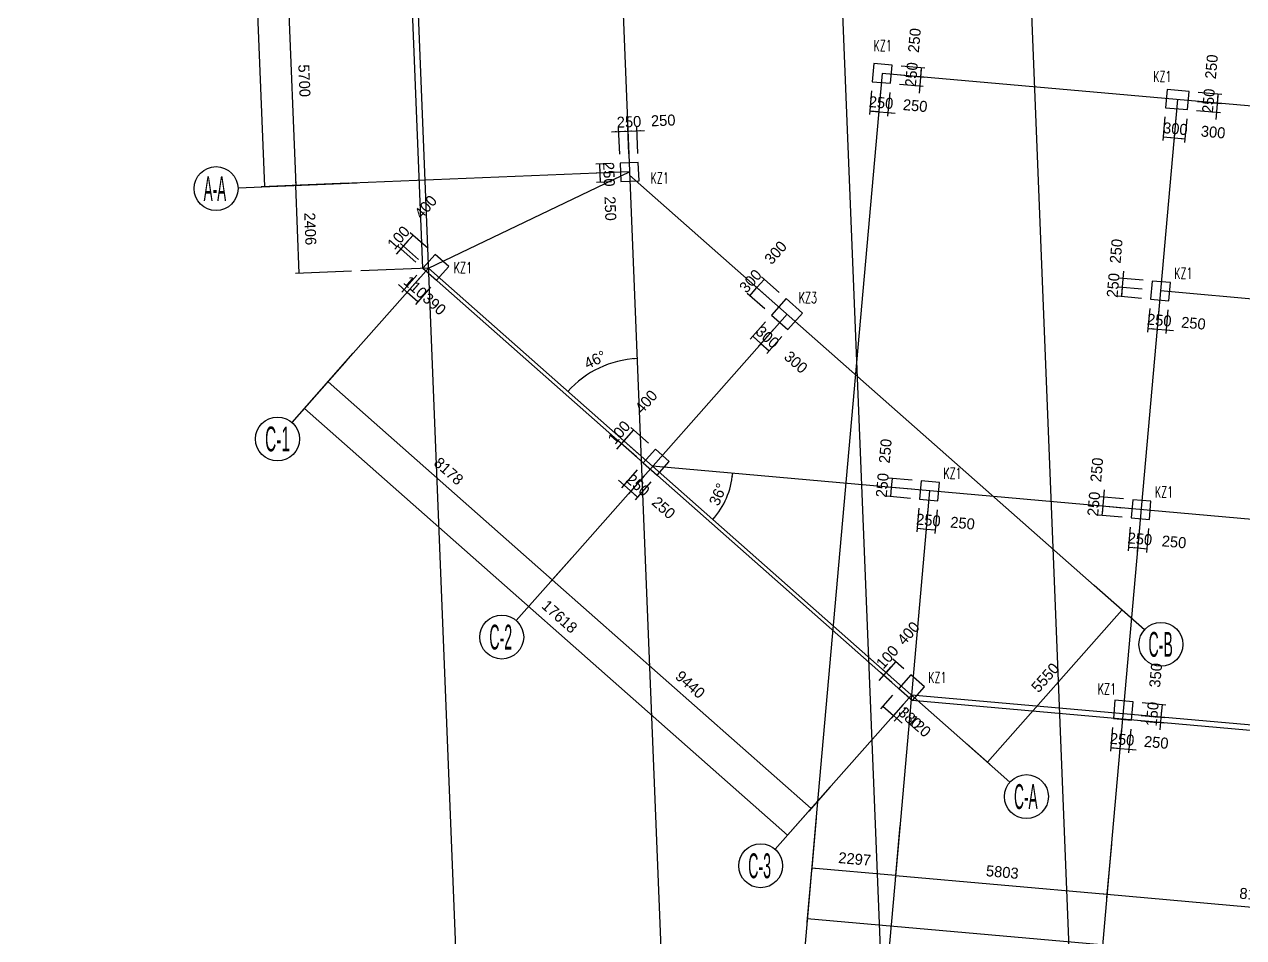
# Model space of a CAD drawing. Extents: x 19107 to 699106, y -67310 to 245688.
# Drawn here: x 471867 to 505190, y 50318 to 75273 of the extents above; entities that cross this region are included whole.
import ezdxf

# ---------------------------------------------------------------- set-up
doc = ezdxf.new("R2010")
doc.units = 0
doc.header["$LTSCALE"] = 100
doc.header["$MEASUREMENT"] = 0
for name, color, linetype in [('COLU', 7, 'Continuous'), ('DIM', 3, 'Continuous'), ('DOTE', 253, 'Continuous'), ('L-AXIS', 3, 'Continuous'), ('Q-dote', 253, 'Continuous')]:
    doc.layers.add(name, color=color, linetype=linetype)
doc.layers.add('Select Column Frame Position', color=7, linetype='Continuous', lineweight=0)
doc.styles.get("Standard").update_dxf_attribs({"font": 'standard'})
doc.styles.add('汉字', font='汉字')
doc.dimstyles.get("Standard").update_dxf_attribs({"dimtxt": 300, "dimasz": 100, "dimexe": 100, "dimexo": 250, "dimgap": 100, "dimtad": 0, "dimtoh": 1, "dimdec": 0, "dimdsep": 46, "dimcen": 0.09, "dimclrt": 7, "dimadec": 0, "dimazin": 0, "dimtfac": 1, "dimtdec": 4, "dimtofl": 0, "dimtmove": 0, "dimatfit": 3, "dimfxl": 1, "dimtolj": 1, "dimtzin": 0, "dimarcsym": 0})

# ---------------------------------------------------------------- blocks, each defined once
blk = doc.blocks.new('*D2075')
at = {"layer": 'L-AXIS', "color": 0, "linetype": 'ByBlock', "lineweight": -2}
for p, q in [((493507, 53583), (493255, 50741)), ((493264, 50840), (658764, 36162)), ((659008, 38905), (658755, 36062))]:
    blk.add_line(p, q, dxfattribs=at)
for points in [[(493264, 50840), (493365, 50848), (493362, 50815)], [(658764, 36162), (658663, 36154), (658666, 36188)]]:
    blk.add_solid(points, dxfattribs=at)
at = {"layer": 'L-AXIS', "color": 7, "linetype": 'Continuous', "lineweight": -2, "insert": (576045, 43850), "char_height": 300, "width": 1101.67, "attachment_point": 5, "rotation": 354.9316, "style": '汉字'}
blk.add_mtext('166150', dxfattribs=at)
blk = doc.blocks.new('*D2053')
at = {"layer": 'L-AXIS', "color": 0, "linetype": 'ByBlock', "lineweight": -2}
for p, q in [((474241, 232201), (471867, 232105)), ((478441, 70839), (471967, 232109)), ((480715, 70931), (478341, 70835))]:
    blk.add_line(p, q, dxfattribs=at)
for points in [[(471967, 232109), (471988, 232010), (471954, 232009)], [(478441, 70839), (478420, 70939), (478453, 70940)]]:
    blk.add_solid(points, dxfattribs=at)
at = {"layer": 'L-AXIS', "color": 7, "linetype": 'Continuous', "lineweight": -2, "insert": (475554, 151488), "char_height": 300, "width": 1111.67, "attachment_point": 5, "rotation": 272.2988, "style": '汉字'}
blk.add_mtext('161400', dxfattribs=at)
blk = doc.blocks.new('*D65')
at = {"layer": 'L-AXIS', "color": 0, "linetype": 'ByBlock', "lineweight": -2}
for p, q in [((501576, 52867), (501446, 51402)), ((509644, 52152), (509514, 50687)), ((501454, 51502), (509523, 50786))]:
    blk.add_line(p, q, dxfattribs=at)
for points in [[(501454, 51502), (501556, 51510), (501553, 51477)], [(509523, 50786), (509422, 50779), (509425, 50812)]]:
    blk.add_solid(points, dxfattribs=at)
at = {"layer": 'L-AXIS', "color": 7, "linetype": 'Continuous', "lineweight": -2, "insert": (505520, 51493), "char_height": 300, "width": 775, "attachment_point": 5, "rotation": 354.9316, "style": '汉字'}
blk.add_mtext('8100', dxfattribs=at)
blk = doc.blocks.new('*D523')
at = {"layer": 'L-AXIS', "color": 0, "linetype": 'ByBlock', "lineweight": -2}
for p, q in [((480487, 76626), (478954, 76565)), ((479054, 76569), (479282, 70873)), ((480715, 70931), (479182, 70869))]:
    blk.add_line(p, q, dxfattribs=at)
for points in [[(479054, 76569), (479074, 76469), (479041, 76468)], [(479282, 70873), (479262, 70972), (479295, 70974)]]:
    blk.add_solid(points, dxfattribs=at)
at = {"layer": 'L-AXIS', "color": 7, "linetype": 'Continuous', "lineweight": -2, "insert": (479518, 73735), "char_height": 300, "width": 780, "attachment_point": 5, "rotation": 272.2988, "style": '汉字'}
blk.add_mtext('5700', dxfattribs=at)
blk = doc.blocks.new('*D857')
at = {"layer": 'L-AXIS', "color": 0, "linetype": 'ByBlock', "lineweight": -2}
for p, q in [((480688, 66099), (479457, 64705)), ((479523, 64780), (492728, 53116)), ((493893, 54435), (492662, 53041))]:
    blk.add_line(p, q, dxfattribs=at)
for points in [[(479523, 64780), (479609, 64726), (479587, 64701)], [(492728, 53116), (492642, 53170), (492664, 53195)]]:
    blk.add_solid(points, dxfattribs=at)
at = {"layer": 'L-AXIS', "color": 7, "linetype": 'Continuous', "lineweight": -2, "insert": (486494, 59090), "char_height": 300, "width": 893.33, "attachment_point": 5, "rotation": 318.5454, "style": '汉字'}
blk.add_mtext('17618', dxfattribs=at)
blk = doc.blocks.new('_AXISO')
blk.add_circle((0, 0), 0.5)
blk = doc.blocks.new('*D1186')
at = {"layer": 'L-AXIS', "color": 0, "linetype": 'ByBlock', "lineweight": -2}
for p, q in [((486818, 60684), (486230, 60020)), ((486296, 60094), (493371, 53845)), ((493893, 54435), (493305, 53770))]:
    blk.add_line(p, q, dxfattribs=at)
for points in [[(486296, 60094), (486382, 60041), (486360, 60016)], [(493371, 53845), (493285, 53899), (493308, 53924)]]:
    blk.add_solid(points, dxfattribs=at)
at = {"layer": 'L-AXIS', "color": 7, "linetype": 'Continuous', "lineweight": -2, "insert": (490066, 57232), "char_height": 300, "width": 780, "attachment_point": 5, "rotation": 318.5454, "style": '汉字'}
blk.add_mtext('9440', dxfattribs=at)
blk = doc.blocks.new('*D4841')
at = {"layer": 'L-AXIS', "color": 0, "linetype": 'ByBlock', "lineweight": -2}
for p, q in [((480688, 66099), (480101, 65434)), ((480167, 65509), (486296, 60094)), ((486818, 60684), (486230, 60020))]:
    blk.add_line(p, q, dxfattribs=at)
for points in [[(480167, 65509), (480253, 65455), (480231, 65430)], [(486296, 60094), (486210, 60148), (486233, 60173)]]:
    blk.add_solid(points, dxfattribs=at)
at = {"layer": 'L-AXIS', "color": 7, "linetype": 'Continuous', "lineweight": -2, "insert": (483463, 63064), "char_height": 300, "width": 775, "attachment_point": 5, "rotation": 318.5454, "style": '汉字'}
blk.add_mtext('8178', dxfattribs=at)
blk = doc.blocks.new('*D5173')
at = {"layer": 'L-AXIS', "color": 0, "linetype": 'ByBlock', "lineweight": -2}
for p, q in [((480715, 70931), (479182, 70869)), ((479379, 68469), (479282, 70873)), ((480812, 68527), (479279, 68465))]:
    blk.add_line(p, q, dxfattribs=at)
for points in [[(479282, 70873), (479303, 70774), (479270, 70773)], [(479379, 68469), (479358, 68569), (479391, 68570)]]:
    blk.add_solid(points, dxfattribs=at)
at = {"layer": 'L-AXIS', "color": 7, "linetype": 'Continuous', "lineweight": -2, "insert": (479680, 69685), "char_height": 300, "width": 780, "attachment_point": 5, "rotation": 272.2988, "style": '汉字'}
blk.add_mtext('2406', dxfattribs=at)
blk = doc.blocks.new('*D1902')
at = {"layer": 'L-AXIS', "color": 0, "linetype": 'ByBlock', "lineweight": -2}
blk.add_arc((488718, 63478), 2663, 92.2988, 138.5454, dxfattribs=at)
for points in [[(488611, 66140), (488512, 66117), (488510, 66150)], [(486722, 65242), (486777, 65327), (486802, 65304)]]:
    blk.add_solid(points, dxfattribs=at)
at = {"layer": 'L-AXIS', "color": 7, "linetype": 'Continuous', "lineweight": -2, "insert": (487532, 65974), "char_height": 300, "width": 458.33, "attachment_point": 8, "rotation": 25.4221, "style": '汉字'}
blk.add_mtext('46%%D', dxfattribs=at)
blk = doc.blocks.new('*D3335')
at = {"layer": 'L-AXIS', "color": 0, "linetype": 'ByBlock', "lineweight": -2}
blk.add_arc((489037, 63197), 2197, 318.5454, 354.9316, dxfattribs=at)
for points in [[(491226, 63003), (491231, 62902), (491198, 62905)], [(490684, 61742), (490736, 61829), (490761, 61808)]]:
    blk.add_solid(points, dxfattribs=at)
at = {"layer": 'L-AXIS', "color": 7, "linetype": 'Continuous', "lineweight": -2, "insert": (490964, 62369), "char_height": 300, "width": 448.33, "attachment_point": 8, "rotation": 66.7385, "style": '汉字'}
blk.add_mtext('36%%D', dxfattribs=at)
blk = doc.blocks.new('*D2831')
at = {"layer": 'L-AXIS', "color": 0, "linetype": 'ByBlock', "lineweight": -2}
for p, q in [((501296, 59773), (501941, 59203)), ((498192, 55110), (501866, 59270)), ((497622, 55613), (498267, 55044))]:
    blk.add_line(p, q, dxfattribs=at)
for points in [[(501866, 59270), (501813, 59184), (501788, 59206)], [(498192, 55110), (498246, 55196), (498271, 55174)]]:
    blk.add_solid(points, dxfattribs=at)
at = {"layer": 'L-AXIS', "color": 7, "linetype": 'Continuous', "lineweight": -2, "insert": (499767, 57421), "char_height": 300, "width": 780, "attachment_point": 5, "rotation": 48.5454, "style": '汉字'}
blk.add_mtext('5550', dxfattribs=at)
blk = doc.blocks.new('*D3165')
at = {"layer": 'L-AXIS', "color": 0, "linetype": 'ByBlock', "lineweight": -2}
for p, q in [((495795, 53380), (495666, 51915)), ((501576, 52867), (501446, 51402)), ((495674, 52015), (501454, 51502))]:
    blk.add_line(p, q, dxfattribs=at)
for points in [[(495674, 52015), (495775, 52022), (495773, 51989)], [(501454, 51502), (501353, 51494), (501356, 51527)]]:
    blk.add_solid(points, dxfattribs=at)
at = {"layer": 'L-AXIS', "color": 7, "linetype": 'Continuous', "lineweight": -2, "insert": (498595, 52107), "char_height": 300, "width": 780, "attachment_point": 5, "rotation": 354.9316, "style": '汉字'}
blk.add_mtext('5803', dxfattribs=at)
blk = doc.blocks.new('*D3831')
at = {"layer": 'L-AXIS', "color": 0, "linetype": 'ByBlock', "lineweight": -2}
for p, q in [((493507, 53583), (493377, 52118)), ((495795, 53380), (495666, 51915)), ((495674, 52015), (493386, 52218))]:
    blk.add_line(p, q, dxfattribs=at)
for points in [[(493386, 52218), (493487, 52225), (493484, 52192)], [(495674, 52015), (495573, 52007), (495576, 52040)]]:
    blk.add_solid(points, dxfattribs=at)
at = {"layer": 'L-AXIS', "color": 7, "linetype": 'Continuous', "lineweight": -2, "insert": (494561, 52465), "char_height": 300, "width": 775, "attachment_point": 5, "rotation": 354.9316, "style": '汉字'}
blk.add_mtext('2297', dxfattribs=at)
blk = doc.blocks.new('*D499')
at = {"layer": 'DIM', "color": 0, "linetype": 'ByBlock', "lineweight": -2}
for p, q in [((495832, 74139), (496480, 74082)), ((496380, 74091), (496358, 73842)), ((495810, 73890), (496458, 73833))]:
    blk.add_line(p, q, dxfattribs=at)
for points in [[(496380, 74091), (496388, 73990), (496355, 73993)], [(496358, 73842), (496350, 73943), (496384, 73940)]]:
    blk.add_solid(points, dxfattribs=at)
at = {"layer": 'DIM', "color": 7, "linetype": 'Continuous', "lineweight": -2, "insert": (496195, 74836), "char_height": 300, "width": 566.67, "attachment_point": 5, "rotation": 84.9316, "style": '汉字'}
blk.add_mtext('250', dxfattribs=at)
blk = doc.blocks.new('*D816')
at = {"layer": 'DIM', "color": 0, "linetype": 'ByBlock', "lineweight": -2}
for p, q in [((496376, 74041), (496318, 73393)), ((495810, 73890), (496458, 73833)), ((495788, 73641), (496436, 73584))]:
    blk.add_line(p, q, dxfattribs=at)
for points in [[(496358, 73842), (496350, 73943), (496384, 73940)], [(496336, 73593), (496344, 73492), (496311, 73495)]]:
    blk.add_solid(points, dxfattribs=at)
at = {"layer": 'DIM', "color": 7, "linetype": 'Continuous', "lineweight": -2, "insert": (496113, 73904), "char_height": 300, "width": 566.67, "attachment_point": 5, "rotation": 84.9316, "style": '汉字'}
blk.add_mtext('250', dxfattribs=at)
blk = doc.blocks.new('*D1175')
at = {"layer": 'DIM', "color": 0, "linetype": 'ByBlock', "lineweight": -2}
for p, q in [((495019, 73459), (494962, 72811)), ((495268, 73436), (495211, 72789)), ((494970, 72911), (495219, 72889))]:
    blk.add_line(p, q, dxfattribs=at)
for points in [[(494970, 72911), (495071, 72918), (495069, 72885)], [(495219, 72889), (495118, 72881), (495121, 72914)]]:
    blk.add_solid(points, dxfattribs=at)
at = {"layer": 'DIM', "color": 7, "linetype": 'Continuous', "lineweight": -2, "insert": (495282, 73134), "char_height": 300, "width": 566.67, "attachment_point": 5, "rotation": 354.9316, "style": '汉字'}
blk.add_mtext('250', dxfattribs=at)
blk = doc.blocks.new('*D4142')
at = {"layer": 'DIM', "color": 0, "linetype": 'ByBlock', "lineweight": -2}
for p, q in [((495268, 73436), (495211, 72789)), ((495517, 73414), (495460, 72767)), ((495020, 72906), (495668, 72849))]:
    blk.add_line(p, q, dxfattribs=at)
for points in [[(495219, 72889), (495118, 72881), (495121, 72914)], [(495468, 72866), (495570, 72874), (495567, 72841)]]:
    blk.add_solid(points, dxfattribs=at)
at = {"layer": 'DIM', "color": 7, "linetype": 'Continuous', "lineweight": -2, "insert": (496214, 73051), "char_height": 300, "width": 566.67, "attachment_point": 5, "rotation": 354.9316, "style": '汉字'}
blk.add_mtext('250', dxfattribs=at)
blk = doc.blocks.new('*D2438')
at = {"layer": 'DIM', "color": 0, "linetype": 'ByBlock', "lineweight": -2}
for p, q in [((503038, 72747), (502980, 72100)), ((503336, 72721), (503279, 72073)), ((502989, 72199), (503288, 72173))]:
    blk.add_line(p, q, dxfattribs=at)
for points in [[(502989, 72199), (503090, 72207), (503087, 72174)], [(503288, 72173), (503187, 72165), (503190, 72198)]]:
    blk.add_solid(points, dxfattribs=at)
at = {"layer": 'DIM', "color": 7, "linetype": 'Continuous', "lineweight": -2, "insert": (503325, 72421), "char_height": 300, "width": 566.67, "attachment_point": 5, "rotation": 354.9316, "style": '汉字'}
blk.add_mtext('300', dxfattribs=at)
blk = doc.blocks.new('*D2791')
at = {"layer": 'DIM', "color": 0, "linetype": 'ByBlock', "lineweight": -2}
for p, q in [((503336, 72721), (503279, 72073)), ((503635, 72694), (503578, 72047)), ((503288, 72173), (503587, 72146))]:
    blk.add_line(p, q, dxfattribs=at)
for points in [[(503288, 72173), (503389, 72181), (503386, 72148)], [(503587, 72146), (503486, 72139), (503488, 72172)]]:
    blk.add_solid(points, dxfattribs=at)
at = {"layer": 'DIM', "color": 7, "linetype": 'Continuous', "lineweight": -2, "insert": (504357, 72329), "char_height": 300, "width": 566.67, "attachment_point": 5, "rotation": 354.9316, "style": '汉字'}
blk.add_mtext('300', dxfattribs=at)
blk = doc.blocks.new('*D3101')
at = {"layer": 'DIM', "color": 0, "linetype": 'ByBlock', "lineweight": -2}
for p, q in [((504436, 72673), (504494, 73321)), ((503928, 73170), (504576, 73113)), ((503906, 72921), (504554, 72864))]:
    blk.add_line(p, q, dxfattribs=at)
for points in [[(504476, 73122), (504468, 73223), (504502, 73220)], [(504454, 72873), (504462, 72772), (504429, 72775)]]:
    blk.add_solid(points, dxfattribs=at)
at = {"layer": 'DIM', "color": 7, "linetype": 'Continuous', "lineweight": -2, "insert": (504231, 73184), "char_height": 300, "width": 566.67, "attachment_point": 5, "rotation": 84.9316, "style": '汉字'}
blk.add_mtext('250', dxfattribs=at)
blk = doc.blocks.new('*D833')
at = {"layer": 'DIM', "color": 0, "linetype": 'ByBlock', "lineweight": -2}
for p, q in [((503950, 73419), (504598, 73362)), ((504476, 73122), (504498, 73371)), ((503928, 73170), (504576, 73113))]:
    blk.add_line(p, q, dxfattribs=at)
for points in [[(504498, 73371), (504506, 73270), (504473, 73273)], [(504476, 73122), (504468, 73223), (504502, 73220)]]:
    blk.add_solid(points, dxfattribs=at)
at = {"layer": 'DIM', "color": 7, "linetype": 'Continuous', "lineweight": -2, "insert": (504313, 74116), "char_height": 300, "width": 566.67, "attachment_point": 5, "rotation": 84.9316, "style": '汉字'}
blk.add_mtext('250', dxfattribs=at)
blk = doc.blocks.new('*D3744')
at = {"layer": 'DIM', "color": 0, "linetype": 'ByBlock', "lineweight": -2}
for p, q in [((495682, 57865), (495417, 57565)), ((495906, 57666), (495607, 57931)), ((495642, 57366), (495342, 57631))]:
    blk.add_line(p, q, dxfattribs=at)
for points in [[(495417, 57565), (495470, 57651), (495495, 57629)], [(495682, 57865), (495628, 57779), (495603, 57801)]]:
    blk.add_solid(points, dxfattribs=at)
at = {"layer": 'DIM', "color": 7, "linetype": 'Continuous', "lineweight": -2, "insert": (496028, 58635), "char_height": 300, "width": 576.67, "attachment_point": 5, "rotation": 48.5454, "style": '汉字'}
blk.add_mtext('400', dxfattribs=at)
blk = doc.blocks.new('*D4102')
at = {"layer": 'DIM', "color": 0, "linetype": 'ByBlock', "lineweight": -2}
for p, q in [((495549, 57715), (495218, 57340)), ((495575, 57291), (495276, 57556)), ((495642, 57366), (495342, 57631))]:
    blk.add_line(p, q, dxfattribs=at)
for points in [[(495417, 57565), (495470, 57651), (495495, 57629)], [(495351, 57490), (495297, 57404), (495272, 57426)]]:
    blk.add_solid(points, dxfattribs=at)
at = {"layer": 'DIM', "color": 7, "linetype": 'Continuous', "lineweight": -2, "insert": (495453, 57984), "char_height": 300, "width": 476.67, "attachment_point": 5, "rotation": 48.5454, "style": '汉字'}
blk.add_mtext('100', dxfattribs=at)
blk = doc.blocks.new('*D2058')
at = {"layer": 'DIM', "color": 0, "linetype": 'ByBlock', "lineweight": -2}
for p, q in [((482489, 69514), (482224, 69215)), ((482901, 69150), (482414, 69581)), ((482636, 68851), (482149, 69281))]:
    blk.add_line(p, q, dxfattribs=at)
for points in [[(482489, 69514), (482435, 69429), (482410, 69451)], [(482224, 69215), (482278, 69301), (482303, 69279)]]:
    blk.add_solid(points, dxfattribs=at)
at = {"layer": 'DIM', "color": 7, "linetype": 'Continuous', "lineweight": -2, "insert": (482835, 70284), "char_height": 300, "width": 576.67, "attachment_point": 5, "rotation": 48.5454, "style": '汉字'}
blk.add_mtext('400', dxfattribs=at)
blk = doc.blocks.new('*D2086')
at = {"layer": 'DIM', "color": 0, "linetype": 'ByBlock', "lineweight": -2}
for p, q in [((482356, 69365), (482025, 68990)), ((482570, 68776), (482083, 69206)), ((482636, 68851), (482149, 69281))]:
    blk.add_line(p, q, dxfattribs=at)
for points in [[(482158, 69140), (482104, 69054), (482079, 69076)], [(482224, 69215), (482278, 69301), (482303, 69279)]]:
    blk.add_solid(points, dxfattribs=at)
at = {"layer": 'DIM', "color": 7, "linetype": 'Continuous', "lineweight": -2, "insert": (482094, 69445), "char_height": 300, "width": 476.67, "attachment_point": 5, "rotation": 48.5454, "style": '汉字'}
blk.add_mtext('100', dxfattribs=at)
blk = doc.blocks.new('*D4492')
at = {"layer": 'DIM', "color": 0, "linetype": 'ByBlock', "lineweight": -2}
for p, q in [((496131, 62819), (495483, 62876)), ((495583, 62867), (495561, 62618)), ((496109, 62570), (495461, 62627))]:
    blk.add_line(p, q, dxfattribs=at)
for points in [[(495561, 62618), (495553, 62719), (495586, 62716)], [(495583, 62867), (495591, 62766), (495557, 62769)]]:
    blk.add_solid(points, dxfattribs=at)
at = {"layer": 'DIM', "color": 7, "linetype": 'Continuous', "lineweight": -2, "insert": (495398, 63613), "char_height": 300, "width": 566.67, "attachment_point": 5, "rotation": 84.9316, "style": '汉字'}
blk.add_mtext('250', dxfattribs=at)
blk = doc.blocks.new('*D2164')
at = {"layer": 'DIM', "color": 0, "linetype": 'ByBlock', "lineweight": -2}
for p, q in [((496086, 62321), (495439, 62378)), ((496109, 62570), (495461, 62627)), ((495561, 62618), (495539, 62369))]:
    blk.add_line(p, q, dxfattribs=at)
for points in [[(495539, 62369), (495531, 62470), (495564, 62467)], [(495561, 62618), (495568, 62517), (495535, 62520)]]:
    blk.add_solid(points, dxfattribs=at)
at = {"layer": 'DIM', "color": 7, "linetype": 'Continuous', "lineweight": -2, "insert": (495315, 62680), "char_height": 300, "width": 566.67, "attachment_point": 5, "rotation": 84.9316, "style": '汉字'}
blk.add_mtext('250', dxfattribs=at)
blk = doc.blocks.new('*D2508')
at = {"layer": 'DIM', "color": 0, "linetype": 'ByBlock', "lineweight": -2}
for p, q in [((496313, 62050), (496256, 61402)), ((496562, 62027), (496505, 61380)), ((496265, 61502), (496514, 61480))]:
    blk.add_line(p, q, dxfattribs=at)
for points in [[(496265, 61502), (496366, 61509), (496363, 61476)], [(496514, 61480), (496413, 61472), (496416, 61505)]]:
    blk.add_solid(points, dxfattribs=at)
at = {"layer": 'DIM', "color": 7, "linetype": 'Continuous', "lineweight": -2, "insert": (496576, 61725), "char_height": 300, "width": 566.67, "attachment_point": 5, "rotation": 354.9316, "style": '汉字'}
blk.add_mtext('250', dxfattribs=at)
blk = doc.blocks.new('*D2824')
at = {"layer": 'DIM', "color": 0, "linetype": 'ByBlock', "lineweight": -2}
for p, q in [((496562, 62027), (496505, 61380)), ((496811, 62005), (496754, 61358)), ((496514, 61480), (496763, 61458))]:
    blk.add_line(p, q, dxfattribs=at)
for points in [[(496514, 61480), (496615, 61487), (496612, 61454)], [(496763, 61458), (496662, 61450), (496665, 61483)]]:
    blk.add_solid(points, dxfattribs=at)
at = {"layer": 'DIM', "color": 7, "linetype": 'Continuous', "lineweight": -2, "insert": (497509, 61642), "char_height": 300, "width": 566.67, "attachment_point": 5, "rotation": 354.9316, "style": '汉字'}
blk.add_mtext('250', dxfattribs=at)
blk = doc.blocks.new('*D2860')
at = {"layer": 'DIM', "color": 0, "linetype": 'ByBlock', "lineweight": -2}
for p, q in [((488515, 64192), (488250, 63892)), ((488927, 63828), (488440, 64258)), ((488662, 63528), (488175, 63958))]:
    blk.add_line(p, q, dxfattribs=at)
for points in [[(488515, 64192), (488461, 64106), (488436, 64128)], [(488250, 63892), (488304, 63978), (488329, 63956)]]:
    blk.add_solid(points, dxfattribs=at)
at = {"layer": 'DIM', "color": 7, "linetype": 'Continuous', "lineweight": -2, "insert": (488861, 64962), "char_height": 300, "width": 576.67, "attachment_point": 5, "rotation": 48.5454, "style": '汉字'}
blk.add_mtext('400', dxfattribs=at)
blk = doc.blocks.new('*D3183')
at = {"layer": 'DIM', "color": 0, "linetype": 'ByBlock', "lineweight": -2}
for p, q in [((488382, 64042), (488051, 63667)), ((488596, 63453), (488109, 63883)), ((488662, 63528), (488175, 63958))]:
    blk.add_line(p, q, dxfattribs=at)
for points in [[(488184, 63817), (488130, 63731), (488105, 63753)], [(488250, 63892), (488304, 63978), (488329, 63956)]]:
    blk.add_solid(points, dxfattribs=at)
at = {"layer": 'DIM', "color": 7, "linetype": 'Continuous', "lineweight": -2, "insert": (488120, 64122), "char_height": 300, "width": 476.67, "attachment_point": 5, "rotation": 48.5454, "style": '汉字'}
blk.add_mtext('100', dxfattribs=at)
blk = doc.blocks.new('*D918')
at = {"layer": 'DIM', "color": 0, "linetype": 'ByBlock', "lineweight": -2}
for p, q in [((488618, 63100), (488187, 62613)), ((488104, 62820), (488591, 62390)), ((488805, 62935), (488375, 62447))]:
    blk.add_line(p, q, dxfattribs=at)
for points in [[(488254, 62688), (488168, 62742), (488190, 62767)], [(488441, 62522), (488527, 62469), (488505, 62444)]]:
    blk.add_solid(points, dxfattribs=at)
at = {"layer": 'DIM', "color": 7, "linetype": 'Continuous', "lineweight": -2, "insert": (488637, 62683), "char_height": 300, "width": 566.67, "attachment_point": 5, "rotation": 318.5454, "style": '汉字'}
blk.add_mtext('250', dxfattribs=at)
blk = doc.blocks.new('*D1231')
at = {"layer": 'DIM', "color": 0, "linetype": 'ByBlock', "lineweight": -2}
for p, q in [((488805, 62935), (488375, 62447)), ((488993, 62769), (488562, 62282)), ((488441, 62522), (488628, 62357))]:
    blk.add_line(p, q, dxfattribs=at)
for points in [[(488441, 62522), (488527, 62469), (488505, 62444)], [(488628, 62357), (488542, 62411), (488564, 62436)]]:
    blk.add_solid(points, dxfattribs=at)
at = {"layer": 'DIM', "color": 7, "linetype": 'Continuous', "lineweight": -2, "insert": (489338, 62063), "char_height": 300, "width": 566.67, "attachment_point": 5, "rotation": 318.5454, "style": '汉字'}
blk.add_mtext('250', dxfattribs=at)
blk = doc.blocks.new('*D3095')
at = {"layer": 'DIM', "color": 0, "linetype": 'ByBlock', "lineweight": -2}
for p, q in [((502441, 68283), (501793, 68340)), ((501911, 68530), (501853, 67883)), ((502419, 68034), (501771, 68091))]:
    blk.add_line(p, q, dxfattribs=at)
for points in [[(501893, 68331), (501885, 68432), (501918, 68429)], [(501871, 68082), (501879, 67981), (501845, 67984)]]:
    blk.add_solid(points, dxfattribs=at)
at = {"layer": 'DIM', "color": 7, "linetype": 'Continuous', "lineweight": -2, "insert": (501708, 69077), "char_height": 300, "width": 566.67, "attachment_point": 5, "rotation": 84.9316, "style": '汉字'}
blk.add_mtext('250', dxfattribs=at)
blk = doc.blocks.new('*D3424')
at = {"layer": 'DIM', "color": 0, "linetype": 'ByBlock', "lineweight": -2}
for p, q in [((502419, 68034), (501771, 68091)), ((501871, 68082), (501849, 67833)), ((502397, 67785), (501749, 67842))]:
    blk.add_line(p, q, dxfattribs=at)
for points in [[(501871, 68082), (501879, 67981), (501845, 67984)], [(501849, 67833), (501841, 67934), (501874, 67931)]]:
    blk.add_solid(points, dxfattribs=at)
at = {"layer": 'DIM', "color": 7, "linetype": 'Continuous', "lineweight": -2, "insert": (501625, 68144), "char_height": 300, "width": 566.67, "attachment_point": 5, "rotation": 84.9316, "style": '汉字'}
blk.add_mtext('250', dxfattribs=at)
blk = doc.blocks.new('*D3452')
at = {"layer": 'DIM', "color": 0, "linetype": 'ByBlock', "lineweight": -2}
for p, q in [((502624, 67513), (502566, 66866)), ((502873, 67491), (502815, 66844)), ((502575, 66966), (502824, 66944))]:
    blk.add_line(p, q, dxfattribs=at)
for points in [[(502575, 66966), (502676, 66973), (502673, 66940)], [(502824, 66944), (502723, 66936), (502726, 66969)]]:
    blk.add_solid(points, dxfattribs=at)
at = {"layer": 'DIM', "color": 7, "linetype": 'Continuous', "lineweight": -2, "insert": (502886, 67189), "char_height": 300, "width": 566.67, "attachment_point": 5, "rotation": 354.9316, "style": '汉字'}
blk.add_mtext('250', dxfattribs=at)
blk = doc.blocks.new('*D3773')
at = {"layer": 'DIM', "color": 0, "linetype": 'ByBlock', "lineweight": -2}
for p, q in [((502873, 67491), (502815, 66844)), ((503122, 67469), (503064, 66822)), ((502625, 66961), (503272, 66904))]:
    blk.add_line(p, q, dxfattribs=at)
for points in [[(502824, 66944), (502723, 66936), (502726, 66969)], [(503073, 66921), (503174, 66929), (503171, 66896)]]:
    blk.add_solid(points, dxfattribs=at)
at = {"layer": 'DIM', "color": 7, "linetype": 'Continuous', "lineweight": -2, "insert": (503819, 67106), "char_height": 300, "width": 566.67, "attachment_point": 5, "rotation": 354.9316, "style": '汉字'}
blk.add_mtext('250', dxfattribs=at)
blk = doc.blocks.new('*D2346')
at = {"layer": 'DIM', "color": 0, "linetype": 'ByBlock', "lineweight": -2}
for p, q in [((501911, 62306), (501263, 62363)), ((501381, 62554), (501323, 61906)), ((501889, 62057), (501241, 62114))]:
    blk.add_line(p, q, dxfattribs=at)
for points in [[(501363, 62355), (501355, 62456), (501388, 62453)], [(501341, 62106), (501349, 62005), (501315, 62007)]]:
    blk.add_solid(points, dxfattribs=at)
at = {"layer": 'DIM', "color": 7, "linetype": 'Continuous', "lineweight": -2, "insert": (501178, 63100), "char_height": 300, "width": 566.67, "attachment_point": 5, "rotation": 84.9316, "style": '汉字'}
blk.add_mtext('250', dxfattribs=at)
blk = doc.blocks.new('*D2376')
at = {"layer": 'DIM', "color": 0, "linetype": 'ByBlock', "lineweight": -2}
for p, q in [((501889, 62057), (501241, 62114)), ((501341, 62106), (501319, 61857)), ((501867, 61808), (501219, 61865))]:
    blk.add_line(p, q, dxfattribs=at)
for points in [[(501341, 62106), (501349, 62005), (501315, 62007)], [(501319, 61857), (501311, 61958), (501344, 61955)]]:
    blk.add_solid(points, dxfattribs=at)
at = {"layer": 'DIM', "color": 7, "linetype": 'Continuous', "lineweight": -2, "insert": (501095, 62168), "char_height": 300, "width": 566.67, "attachment_point": 5, "rotation": 84.9316, "style": '汉字'}
blk.add_mtext('250', dxfattribs=at)
blk = doc.blocks.new('*D2679')
at = {"layer": 'DIM', "color": 0, "linetype": 'ByBlock', "lineweight": -2}
for p, q in [((502093, 61537), (502036, 60889)), ((502342, 61515), (502285, 60867)), ((502045, 60989), (502294, 60967))]:
    blk.add_line(p, q, dxfattribs=at)
for points in [[(502045, 60989), (502146, 60997), (502143, 60964)], [(502294, 60967), (502193, 60959), (502196, 60992)]]:
    blk.add_solid(points, dxfattribs=at)
at = {"layer": 'DIM', "color": 7, "linetype": 'Continuous', "lineweight": -2, "insert": (502356, 61212), "char_height": 300, "width": 566.67, "attachment_point": 5, "rotation": 354.9316, "style": '汉字'}
blk.add_mtext('250', dxfattribs=at)
blk = doc.blocks.new('*D411')
at = {"layer": 'DIM', "color": 0, "linetype": 'ByBlock', "lineweight": -2}
for p, q in [((502342, 61515), (502285, 60867)), ((502592, 61493), (502534, 60845)), ((502294, 60967), (502543, 60945))]:
    blk.add_line(p, q, dxfattribs=at)
for points in [[(502294, 60967), (502395, 60975), (502392, 60942)], [(502543, 60945), (502442, 60937), (502445, 60970)]]:
    blk.add_solid(points, dxfattribs=at)
at = {"layer": 'DIM', "color": 7, "linetype": 'Continuous', "lineweight": -2, "insert": (503289, 61130), "char_height": 300, "width": 566.67, "attachment_point": 5, "rotation": 354.9316, "style": '汉字'}
blk.add_mtext('250', dxfattribs=at)
blk = doc.blocks.new('*D4764')
at = {"layer": 'DIM', "color": 0, "linetype": 'ByBlock', "lineweight": -2}
for p, q in [((501608, 56058), (501550, 55411)), ((501857, 56036), (501799, 55389)), ((501559, 55511), (501808, 55488))]:
    blk.add_line(p, q, dxfattribs=at)
for points in [[(501559, 55511), (501660, 55518), (501657, 55485)], [(501808, 55488), (501707, 55481), (501710, 55514)]]:
    blk.add_solid(points, dxfattribs=at)
at = {"layer": 'DIM', "color": 7, "linetype": 'Continuous', "lineweight": -2, "insert": (501870, 55734), "char_height": 300, "width": 566.67, "attachment_point": 5, "rotation": 354.9316, "style": '汉字'}
blk.add_mtext('250', dxfattribs=at)
blk = doc.blocks.new('*D5119')
at = {"layer": 'DIM', "color": 0, "linetype": 'ByBlock', "lineweight": -2}
for p, q in [((501857, 56036), (501799, 55389)), ((502106, 56014), (502048, 55367)), ((501609, 55506), (502256, 55449))]:
    blk.add_line(p, q, dxfattribs=at)
for points in [[(501808, 55488), (501707, 55481), (501710, 55514)], [(502057, 55466), (502158, 55474), (502155, 55441)]]:
    blk.add_solid(points, dxfattribs=at)
at = {"layer": 'DIM', "color": 7, "linetype": 'Continuous', "lineweight": -2, "insert": (502803, 55651), "char_height": 300, "width": 566.67, "attachment_point": 5, "rotation": 354.9316, "style": '汉字'}
blk.add_mtext('250', dxfattribs=at)
blk = doc.blocks.new('*D125')
at = {"layer": 'DIM', "color": 0, "linetype": 'ByBlock', "lineweight": -2}
for p, q in [((502390, 56391), (503037, 56333)), ((502907, 55993), (502955, 56541)), ((502377, 56241), (503024, 56184))]:
    blk.add_line(p, q, dxfattribs=at)
for points in [[(502938, 56342), (502930, 56443), (502963, 56440)], [(502925, 56193), (502932, 56092), (502899, 56094)]]:
    blk.add_solid(points, dxfattribs=at)
at = {"layer": 'DIM', "color": 7, "linetype": 'Continuous', "lineweight": -2, "insert": (502694, 56425), "char_height": 300, "width": 476.67, "attachment_point": 5, "rotation": 84.9316, "style": '汉字'}
blk.add_mtext('150', dxfattribs=at)
blk = doc.blocks.new('*D3124')
at = {"layer": 'DIM', "color": 0, "linetype": 'ByBlock', "lineweight": -2}
for p, q in [((502421, 56739), (503068, 56682)), ((502938, 56342), (502969, 56691)), ((502390, 56391), (503037, 56333))]:
    blk.add_line(p, q, dxfattribs=at)
for points in [[(502969, 56691), (502976, 56590), (502943, 56592)], [(502938, 56342), (502930, 56443), (502963, 56440)]]:
    blk.add_solid(points, dxfattribs=at)
at = {"layer": 'DIM', "color": 7, "linetype": 'Continuous', "lineweight": -2, "insert": (502788, 57486), "char_height": 300, "width": 566.67, "attachment_point": 5, "rotation": 84.9316, "style": '汉字'}
blk.add_mtext('350', dxfattribs=at)
blk = doc.blocks.new('*D3667')
at = {"layer": 'DIM', "color": 0, "linetype": 'ByBlock', "lineweight": -2}
for p, q in [((487897, 71469), (487483, 71453)), ((487583, 71457), (487593, 71207)), ((487907, 71219), (487493, 71203))]:
    blk.add_line(p, q, dxfattribs=at)
for points in [[(487583, 71457), (487604, 71357), (487570, 71356)], [(487593, 71207), (487572, 71306), (487606, 71307)]]:
    blk.add_solid(points, dxfattribs=at)
at = {"layer": 'DIM', "color": 7, "linetype": 'Continuous', "lineweight": -2, "insert": (487844, 71177), "char_height": 300, "width": 566.67, "attachment_point": 5, "rotation": 272.2988, "style": '汉字'}
blk.add_mtext('250', dxfattribs=at)
blk = doc.blocks.new('*D2368')
at = {"layer": 'DIM', "color": 0, "linetype": 'ByBlock', "lineweight": -2}
for p, q in [((487907, 71219), (487493, 71203)), ((487593, 71207), (487603, 70957)), ((487917, 70970), (487503, 70953))]:
    blk.add_line(p, q, dxfattribs=at)
for points in [[(487593, 71207), (487614, 71108), (487580, 71106)], [(487603, 70957), (487582, 71056), (487616, 71058)]]:
    blk.add_solid(points, dxfattribs=at)
at = {"layer": 'DIM', "color": 7, "linetype": 'Continuous', "lineweight": -2, "insert": (487882, 70241), "char_height": 300, "width": 566.67, "attachment_point": 5, "rotation": 272.2988, "style": '汉字'}
blk.add_mtext('250', dxfattribs=at)
blk = doc.blocks.new('*D3988')
at = {"layer": 'DIM', "color": 0, "linetype": 'ByBlock', "lineweight": -2}
for p, q in [((487912, 72340), (488561, 72366)), ((488137, 71729), (488108, 72448)), ((488386, 71739), (488358, 72458))]:
    blk.add_line(p, q, dxfattribs=at)
for points in [[(488112, 72348), (488013, 72327), (488011, 72361)], [(488362, 72358), (488461, 72379), (488462, 72345)]]:
    blk.add_solid(points, dxfattribs=at)
at = {"layer": 'DIM', "color": 7, "linetype": 'Continuous', "lineweight": -2, "insert": (488392, 72609), "char_height": 300, "width": 566.67, "attachment_point": 5, "rotation": 2.2988, "style": '汉字'}
blk.add_mtext('250', dxfattribs=at)
blk = doc.blocks.new('*D2681')
at = {"layer": 'DIM', "color": 0, "linetype": 'ByBlock', "lineweight": -2}
for p, q in [((488162, 72350), (488811, 72376)), ((488386, 71739), (488358, 72458)), ((488636, 71749), (488607, 72468))]:
    blk.add_line(p, q, dxfattribs=at)
for points in [[(488362, 72358), (488262, 72337), (488261, 72371)], [(488611, 72368), (488711, 72389), (488712, 72355)]]:
    blk.add_solid(points, dxfattribs=at)
at = {"layer": 'DIM', "color": 7, "linetype": 'Continuous', "lineweight": -2, "insert": (489327, 72647), "char_height": 300, "width": 566.67, "attachment_point": 5, "rotation": 2.2988, "style": '汉字'}
blk.add_mtext('250', dxfattribs=at)
blk = doc.blocks.new('*D2739')
at = {"layer": 'DIM', "color": 0, "linetype": 'ByBlock', "lineweight": -2}
for p, q in [((482594, 68423), (482179, 67953)), ((482677, 68350), (482262, 67880)), ((482096, 68161), (482478, 67823))]:
    blk.add_line(p, q, dxfattribs=at)
for points in [[(482245, 68028), (482159, 68082), (482181, 68107)], [(482328, 67955), (482414, 67901), (482392, 67876)]]:
    blk.add_solid(points, dxfattribs=at)
at = {"layer": 'DIM', "color": 7, "linetype": 'Continuous', "lineweight": -2, "insert": (482553, 68090), "char_height": 300, "width": 471.67, "attachment_point": 5, "rotation": 318.5454, "style": '汉字'}
blk.add_mtext('110', dxfattribs=at)
blk = doc.blocks.new('*D1377')
at = {"layer": 'DIM', "color": 0, "linetype": 'ByBlock', "lineweight": -2}
for p, q in [((482677, 68350), (482262, 67880)), ((482969, 68092), (482554, 67622)), ((482328, 67955), (482620, 67697))]:
    blk.add_line(p, q, dxfattribs=at)
for points in [[(482328, 67955), (482414, 67901), (482392, 67876)], [(482620, 67697), (482534, 67751), (482556, 67776)]]:
    blk.add_solid(points, dxfattribs=at)
at = {"layer": 'DIM', "color": 7, "linetype": 'Continuous', "lineweight": -2, "insert": (483071, 67632), "char_height": 300, "width": 561.67, "attachment_point": 5, "rotation": 318.5454, "style": '汉字'}
blk.add_mtext('390', dxfattribs=at)
blk = doc.blocks.new('*D424')
at = {"layer": 'DIM', "color": 0, "linetype": 'ByBlock', "lineweight": -2}
for p, q in [((495597, 56939), (495268, 56566)), ((495882, 56687), (495553, 56314)), ((495334, 56641), (495619, 56389))]:
    blk.add_line(p, q, dxfattribs=at)
for points in [[(495334, 56641), (495420, 56587), (495398, 56562)], [(495619, 56389), (495533, 56443), (495555, 56468)]]:
    blk.add_solid(points, dxfattribs=at)
at = {"layer": 'DIM', "color": 7, "linetype": 'Continuous', "lineweight": -2, "insert": (496072, 56323), "char_height": 300, "width": 566.67, "attachment_point": 5, "rotation": 318.5454, "style": '汉字'}
blk.add_mtext('380', dxfattribs=at)
blk = doc.blocks.new('*D1710')
at = {"layer": 'DIM', "color": 0, "linetype": 'ByBlock', "lineweight": -2}
for p, q in [((495882, 56687), (495553, 56314)), ((495469, 56522), (495859, 56177)), ((495972, 56608), (495643, 56235))]:
    blk.add_line(p, q, dxfattribs=at)
for points in [[(495619, 56389), (495533, 56443), (495555, 56468)], [(495709, 56310), (495795, 56256), (495773, 56231)]]:
    blk.add_solid(points, dxfattribs=at)
at = {"layer": 'DIM', "color": 7, "linetype": 'Continuous', "lineweight": -2, "insert": (496324, 56100), "char_height": 300, "width": 476.67, "attachment_point": 5, "rotation": 318.5454, "style": '汉字'}
blk.add_mtext('120', dxfattribs=at)
blk = doc.blocks.new('*D238')
at = {"layer": 'DIM', "color": 0, "linetype": 'ByBlock', "lineweight": -2}
for p, q in [((492122, 67143), (491708, 66674)), ((491774, 66749), (491999, 66551)), ((492347, 66944), (491933, 66476))]:
    blk.add_line(p, q, dxfattribs=at)
for points in [[(491774, 66749), (491860, 66696), (491838, 66671)], [(491999, 66551), (491913, 66604), (491935, 66629)]]:
    blk.add_solid(points, dxfattribs=at)
at = {"layer": 'DIM', "color": 7, "linetype": 'Continuous', "lineweight": -2, "insert": (492176, 66728), "char_height": 300, "width": 566.67, "attachment_point": 5, "rotation": 318.5454, "style": '汉字'}
blk.add_mtext('300', dxfattribs=at)
blk = doc.blocks.new('*D5298')
at = {"layer": 'DIM', "color": 0, "linetype": 'ByBlock', "lineweight": -2}
for p, q in [((492347, 66944), (491933, 66476)), ((492572, 66746), (492158, 66277)), ((491999, 66551), (492224, 66352))]:
    blk.add_line(p, q, dxfattribs=at)
for points in [[(491999, 66551), (492085, 66497), (492063, 66472)], [(492224, 66352), (492138, 66406), (492160, 66431)]]:
    blk.add_solid(points, dxfattribs=at)
at = {"layer": 'DIM', "color": 7, "linetype": 'Continuous', "lineweight": -2, "insert": (492953, 66042), "char_height": 300, "width": 566.67, "attachment_point": 5, "rotation": 318.5454, "style": '汉字'}
blk.add_mtext('300', dxfattribs=at)
blk = doc.blocks.new('*D550')
at = {"layer": 'DIM', "color": 0, "linetype": 'ByBlock', "lineweight": -2}
for p, q in [((491692, 67857), (491890, 68081)), ((492299, 67721), (491815, 68148)), ((492100, 67496), (491617, 67923))]:
    blk.add_line(p, q, dxfattribs=at)
for points in [[(491890, 68081), (491837, 67995), (491812, 68017)], [(491692, 67857), (491746, 67943), (491770, 67920)]]:
    blk.add_solid(points, dxfattribs=at)
at = {"layer": 'DIM', "color": 7, "linetype": 'Continuous', "lineweight": -2, "insert": (491713, 68258), "char_height": 300, "width": 566.67, "attachment_point": 5, "rotation": 48.5454, "style": '汉字'}
blk.add_mtext('300', dxfattribs=at)
blk = doc.blocks.new('*D327')
at = {"layer": 'DIM', "color": 0, "linetype": 'ByBlock', "lineweight": -2}
for p, q in [((492497, 67945), (492014, 68372)), ((492299, 67721), (491815, 68148)), ((491890, 68081), (492089, 68306))]:
    blk.add_line(p, q, dxfattribs=at)
for points in [[(491890, 68081), (491944, 68167), (491969, 68145)], [(492089, 68306), (492035, 68220), (492010, 68242)]]:
    blk.add_solid(points, dxfattribs=at)
at = {"layer": 'DIM', "color": 7, "linetype": 'Continuous', "lineweight": -2, "insert": (492399, 69035), "char_height": 300, "width": 566.67, "attachment_point": 5, "rotation": 48.5454, "style": '汉字'}
blk.add_mtext('300', dxfattribs=at)
blk = doc.blocks.new('1')
at = {"layer": 'DOTE'}
blk.add_line((458698, 592855), (587451, 458371), dxfattribs=at)
blk = doc.blocks.new('后浇带现场')
at = {"layer": 'Q-dote'}
blk.add_line((659263, 761135), (666731, 575100), dxfattribs=at)
at = {"color": 1, "lineweight": 30, "rotation": 318.5460777723208}
blk.add_blockref('1', (-77006, 620463), dxfattribs=at)

msp = doc.modelspace()

# ---------------------------------------------------------------- linework, layer by layer
at = {"color": 6, "lineweight": 30}
msp.add_lwpolyline([(476181.3, 232428.8), (494258.1, 233154.4), (494258.1, 231537.9), (540808.1, 231537.9), (540808.1, 232387.9), (590208.1, 232387.9), (590208.1, 232187.9), (593108.1, 232187.9), (593108.1, 230737.9), (608058.1, 230737.9), (608058.1, 231687.9), (648158.1, 231687.9), (648158.1, 230737.9), (657058.1, 230737.9), (657158.1, 196187.9), (658248.2, 196187.9), (663075.9, 83077.9), (659946, 47787.8), (654318.1, 48286.9), (653832.2, 42808.4), (496133.5, 56794.9), (482757.4, 68610.1), (476181.3, 232428.8)], dxfattribs=at)
at = {"layer": 'COLU'}
msp.add_lwpolyline([(488783.3, 63287.4), (489158, 62956.4), (489489, 63331.2), (489114.3, 63662.2)], close=True, dxfattribs=at)
at = {"layer": 'DOTE'}
for p, q in [((481860.1, 234317.6), (489328.1, 48282.5)), ((495323.3, 48523.1), (487855.3, 234558.3)), ((476264.6, 234093), (483732.6, 48057.9)), ((498296.1, 102861.5), (500469.1, 48729.7)), ((495312.2, 73934.5), (493529.3, 53831.9)), ((598855.8, 64751.1), (495312.2, 73934.5)), ((503380.5, 73218.9), (501597.6, 53116.3)), ((488406.5, 71239.4), (480372.5, 70916.9)), ((482907.5, 68611), (488406.5, 71239.4)), ((488409.9, 71155.8), (501109, 59938.5)), ((480853.7, 66285.9), (482907.5, 68611)), ((482907.5, 68611), (481061.6, 68536.9)), ((482907.5, 68611), (497434.7, 55778.9)), ((662839, 53805.8), (502916.7, 67989.4)), ((486983, 60871.8), (492711.1, 67356.5)), ((662308.9, 47829.2), (489036.8, 63196.9)), ((496606.6, 62525.5), (495817.6, 53629)), ((496111.9, 56947.4), (494058.1, 54622.3)), ((661814.2, 42251.1), (496111.9, 56947.4))]:
    msp.add_line(p, q, dxfattribs=at)
at = {"layer": 'L-AXIS'}
for p, q in [((477705.9, 70809.9), (480965.1, 70940.7)), ((479182.3, 64393.6), (480853.7, 66285.9)), ((485311.6, 58979.5), (486983, 60871.8)), ((502479, 58728.3), (501109, 59938.5)), ((498804.8, 54568.7), (497434.7, 55778.9)), ((492386.6, 52730.1), (494058.1, 54622.3)), ((493529.3, 53831.9), (493184.7, 49946.3)), ((495817.6, 53629), (495472.9, 49743.4)), ((501597.6, 53116.3), (501253, 49230.7))]:
    msp.add_line(p, q, dxfattribs=at)
at = {"layer": 'Select Column Frame Position', "color": 7, "linetype": 'Continuous', "lineweight": -3}
for points in [[(495041.1, 73707.5), (495539.1, 73663.4), (495583.3, 74161.4), (495085.3, 74205.6), (495041.1, 73707.5)], [(503059.6, 72996.4), (503657.3, 72943.3), (503701.4, 73441.4), (503103.8, 73494.4), (503059.6, 72996.4)], [(488166.8, 70979.6), (488666.4, 70999.6), (488646.3, 71499.2), (488146.7, 71479.2), (488166.8, 70979.6)], [(482759.4, 68610.1), (483134.2, 68279.1), (483465.2, 68653.9), (483090.5, 68984.9), (482759.4, 68610.1)], [(502645.6, 67762.5), (503143.7, 67718.3), (503187.8, 68216.3), (502689.8, 68260.5), (502645.6, 67762.5)], [(496335.5, 62298.6), (496833.5, 62254.4), (496877.7, 62752.4), (496379.7, 62796.6), (496335.5, 62298.6)], [(502115.5, 61785.9), (502613.6, 61741.8), (502657.8, 62239.8), (502159.7, 62284), (502115.5, 61785.9)], [(495762.7, 57125.9), (496137.5, 56794.9), (496468.5, 57169.6), (496093.7, 57500.6), (495762.7, 57125.9)], [(501629.7, 56307.4), (502127.7, 56263.3), (502171.9, 56761.3), (501673.8, 56805.5), (501629.7, 56307.4)]]:
    msp.add_lwpolyline(points, dxfattribs=at)
at = {"layer": 'Select Column Frame Position', "color": 200, "linetype": 'Continuous', "lineweight": -3}
msp.add_lwpolyline([(492287.6, 67330.2), (492737.3, 66933), (493134.5, 67382.7), (492684.9, 67779.9), (492287.6, 67330.2)], dxfattribs=at)

# ---------------------------------------------------------------- block references
at = {"color": 3, "lineweight": 30}
msp.add_blockref('后浇带现场', (-182998.7, -527042.1), dxfattribs=at)
at = {"layer": 'L-AXIS'}
ref = msp.add_blockref('_AXISO', (477106.4, 70785.8), dxfattribs=dict(at, xscale=1199.999999999997, yscale=1200, rotation=359.999645787379))
ref.add_attrib('A', 'A-A', (476767, 70446.4), dxfattribs={"height": 678.82, "style": '汉字', "width": 0.40625})
ref = msp.add_blockref('_AXISO', (478785.1, 63944), dxfattribs=dict(at, xscale=1199.999999999997, yscale=1200, rotation=359.999645787379))
ref.add_attrib('A', 'C-1', (478445.7, 63604.6), dxfattribs={"height": 678.82, "style": '汉字', "width": 0.464286})
ref = msp.add_blockref('_AXISO', (484914.4, 58529.8), dxfattribs=dict(at, xscale=1199.999999999997, yscale=1200, rotation=359.999645787379))
ref.add_attrib('A', 'C-2', (484575, 58190.4), dxfattribs={"height": 678.82, "style": '汉字', "width": 0.42623})
ref = msp.add_blockref('_AXISO', (502928.7, 58331.1), dxfattribs=dict(at, xscale=1199.999999999997, yscale=1200, rotation=359.999645787379))
ref.add_attrib('A', 'C-B', (502589.3, 57991.7), dxfattribs={"height": 678.82, "style": '汉字', "width": 0.42623})
ref = msp.add_blockref('_AXISO', (499254.5, 54171.5), dxfattribs=dict(at, xscale=1199.999999999997, yscale=1200, rotation=359.999645787379))
ref.add_attrib('A', 'C-A', (498915.1, 53832.1), dxfattribs={"height": 678.82, "style": '汉字', "width": 0.412698})
ref = msp.add_blockref('_AXISO', (491989.4, 52280.4), dxfattribs=dict(at, xscale=1199.999999999997, yscale=1200, rotation=359.999645787379))
ref.add_attrib('A', 'C-3', (491650, 51941), dxfattribs={"height": 678.82, "style": '汉字', "width": 0.42623})

# ---------------------------------------------------------------- texts
at = {"color": 200, "linetype": 'Continuous', "lineweight": -3, "width": 0.7}
for s, p in [('KZ1', (495076.2, 74544.8)), ('KZ1', (502717.8, 73698.7)), ('KZ1', (488981.7, 70924.5)), ('KZ1', (483602.2, 68471.6)), ('KZ1', (503293.9, 68322.4)), ('KZ3', (493031.5, 67655.7)), ('KZ1', (496983.8, 62858.5)), ('KZ1', (502763.8, 62345.9)), ('KZ1', (496570.6, 57275.7)), ('KZ1', (501203.1, 56960.1))]:
    msp.add_text(s, height=300, dxfattribs=at).set_placement(p)

# ---------------------------------------------------------------- dimensions: what is measured, and where the dimension line sits
at = {"layer": 'DIM', "color": 200}
for p1, p2, distance, picture, middle in [((495583.3, 74161.4), (495561.2, 73912.4), 800, '*D499', (496150.4, 74330)), ((503679.4, 73192.4), (503701.4, 73441.4), -800, '*D833', (504268.6, 73610)), ((495561.2, 73912.4), (495539.1, 73663.4), 800, '*D816', (496067.7, 73397.5)), ((495041.1, 73707.5), (495290.1, 73685.4), -800, '*D1175', (494775.3, 73178.9)), ((495290.1, 73685.4), (495539.1, 73663.4), -800, '*D4142', (495707.8, 73096.2)), ((503657.3, 72943.3), (503679.4, 73192.4), -800, '*D3101', (504185.9, 72677.5)), ((503059.6, 72996.4), (503358.4, 72969.9), -800, '*D2438', (502793.8, 72467.8)), ((488146.7, 71479.2), (488396.5, 71489.2), 869.4, '*D3988', (487883.9, 72589)), ((503358.4, 72969.9), (503657.3, 72943.3), -800, '*D2791', (503825.9, 72376.2)), ((488146.7, 71479.2), (488156.7, 71229.4), -564.3, '*D3667', (487823.9, 71684.5)), ((483088.5, 68984.9), (482823.6, 68685.1), -800, '*D2058', (482445.9, 69843.4)), ((482823.6, 68685.1), (482757.4, 68610.1), -800, '*D2086', (481836.8, 69153.9)), ((502689.8, 68260.5), (502667.7, 68011.5), -800, '*D3095', (501663.2, 68570.5)), ((482759.4, 68610.1), (482842.2, 68537), -776.4, '*D2739', (482259.6, 68349.3)), ((492287.6, 67330.2), (492486.3, 67555.1), 795, '*D550', (491360.1, 67858.6)), ((502667.7, 68011.5), (502645.6, 67762.5), -800, '*D3424', (501580.5, 67638)), ((502645.6, 67762.5), (502894.6, 67740.4), -800, '*D3452', (502379.8, 67233.9)), ((502894.6, 67740.4), (503143.7, 67718.3), -800, '*D3773', (503312.3, 67151.2)), ((492287.6, 67330.2), (492512.5, 67131.6), -775.2, '*D238', (491776.5, 67081)), ((489114.3, 63662.2), (488849.5, 63362.4), -800, '*D2860', (488471.7, 64520.7)), ((488849.5, 63362.4), (488783.3, 63287.4), -800, '*D3183', (487862.6, 63831.2)), ((496379.7, 62796.6), (496357.6, 62547.6), -800, '*D4492', (495353, 63106.6)), ((502159.7, 62284), (502137.6, 62034.9), -800, '*D2346', (501133.1, 62594)), ((488783.3, 63287.4), (488970.6, 63121.9), -800, '*D918', (488255.7, 63019.6)), ((488970.6, 63121.9), (489158, 62956.4), -800, '*D1231', (488957.3, 62399.8)), ((496357.6, 62547.6), (496335.5, 62298.6), -800, '*D2164', (495270.3, 62174.1)), ((502137.6, 62034.9), (502115.5, 61785.9), -800, '*D2376', (501050.4, 61661.5)), ((496335.5, 62298.6), (496584.5, 62276.5), -800, '*D2508', (496069.7, 61770)), ((496584.5, 62276.5), (496833.5, 62254.4), -800, '*D2824', (497002.2, 61687.3)), ((502115.5, 61785.9), (502364.6, 61763.8), -800, '*D2679', (501849.7, 61257.3)), ((502364.6, 61763.8), (502613.6, 61741.8), -800, '*D411', (502782.2, 61174.6)), ((496093.7, 57500.6), (495828.9, 57200.9), -550, '*D3744', (495638.5, 58193.7)), ((495828.9, 57200.9), (495762.7, 57125.9), -550, '*D4102', (495196.2, 57693)), ((502141, 56412.7), (502171.9, 56761.3), -800, '*D3124', (502739, 56929.9)), ((495762.7, 57125.9), (496047.4, 56874.4), -647.5, '*D424', (495641.9, 56702.2)), ((502127.7, 56263.3), (502141, 56412.7), -800, '*D125', (502657.7, 56013.5)), ((501629.7, 56307.4), (501878.7, 56285.3), -800, '*D4764', (501363.8, 55778.8)), ((501878.7, 56285.3), (502127.7, 56263.3), -800, '*D5119', (502296.3, 55696.1))]:
    dim = msp.add_aligned_dim(p1=p1, p2=p2, distance=distance, dimstyle='Standard', dxfattribs=at)
    dim.commit()
    dim.dimension.update_dxf_attribs({"geometry": picture, "text_midpoint": middle})
for base, p1, p2, angle, picture, middle in [((488611.4, 72368), (488396.5, 71489.2), (488646.3, 71499.2), 182.29877, '*D2681', (488819.3, 72626.5)), ((487603, 70957), (488156.7, 71229.4), (488166.8, 70979.6), 92.29877, '*D2368', (487861.5, 70749.1)), ((492089, 68306.2), (492486.3, 67555.1), (492684.9, 67779.9), 228.54538, '*D327', (492046, 68635.2)), ((482620.2, 67697.2), (482842.2, 68537), (483134.2, 68279.1), 138.54538, '*D1377', (482639.7, 68013.5)), ((492224.1, 66352), (492512.5, 67131.6), (492737.3, 66933), 138.54538, '*D5298', (492553.1, 66395)), ((495708.8, 56309.6), (496047.4, 56874.4), (496137.5, 56794.9), 138.54538, '*D1710', (496025.6, 56363.3))]:
    dim = msp.add_linear_dim(base=base, p1=p1, p2=p2, angle=angle, dimstyle='Standard', dxfattribs=at)
    dim.commit()
    dim.dimension.update_dxf_attribs({"geometry": picture, "text_midpoint": middle})
at = {"layer": 'L-AXIS'}
for base, p1, p2, angle, picture, middle in [((471967, 232109.5), (480965.1, 70940.7), (474491.3, 232210.8), 92.29877, '*D2053', (475553.6, 151488.5)), ((479282.2, 70873.1), (480736.5, 76636.1), (480965.1, 70940.7), 92.29877, '*D523', (479517.6, 73734.9)), ((479282.2, 70873.1), (481061.6, 68536.9), (480965.1, 70940.7), 92.29877, '*D5173', (479680.1, 69685.3)), ((492727.8, 53116.3), (480853.7, 66285.9), (494058.1, 54622.3), 318.54538, '*D857', (486494.1, 59089.5)), ((486296.4, 60094.4), (480853.7, 66285.9), (486983, 60871.8), 318.54538, '*D4841', (483463.5, 63063.8)), ((493371.5, 53845), (486983, 60871.8), (494058.1, 54622.3), 318.54538, '*D1186', (490065.7, 57232)), ((501866.3, 59269.5), (497434.7, 55778.9), (501109, 59938.5), 48.54538, '*D2831', (499766.9, 57421.4)), ((658764.3, 36162.1), (493529.3, 53831.9), (659029.6, 39153.6), 354.93165, '*D2075', (576045.1, 43849.9)), ((493386.1, 52217.5), (495817.6, 53629), (493529.3, 53831.9), 354.93165, '*D3831', (494561.2, 52464.7)), ((501454.4, 51501.9), (495817.6, 53629), (501597.6, 53116.3), 354.93165, '*D3165', (498595.3, 52106.9)), ((509522.8, 50786.3), (501597.6, 53116.3), (509665.9, 52400.8), 354.93165, '*D65', (505519.5, 51492.8))]:
    dim = msp.add_linear_dim(base=base, p1=p1, p2=p2, angle=angle, dimstyle='Standard', dxfattribs=at)
    dim.commit()
    dim.dimension.update_dxf_attribs({"geometry": picture, "text_midpoint": middle})
for base, line1, line2, picture, middle in [((487907.7, 66015.6), ((488718.1, 63478.4), (486747.8, 65218.8)), ((488718.1, 63478.4), (488608.6, 66205.1)), '*D1902', (487424.5, 66200.1)), ((490952.7, 62120.6), ((489036.8, 63196.9), (490767.5, 61668.2)), ((489036.8, 63196.9), (491146.3, 63009.8)), '*D3335', (490734.1, 62467.3))]:
    dim = msp.add_angular_dim_2l(base=base, line1=line1, line2=line2, dimstyle='Standard', dxfattribs=at)
    dim.commit()
    dim.dimension.update_dxf_attribs({"geometry": picture, "text_midpoint": middle})

doc.saveas('drawing.dxf')
